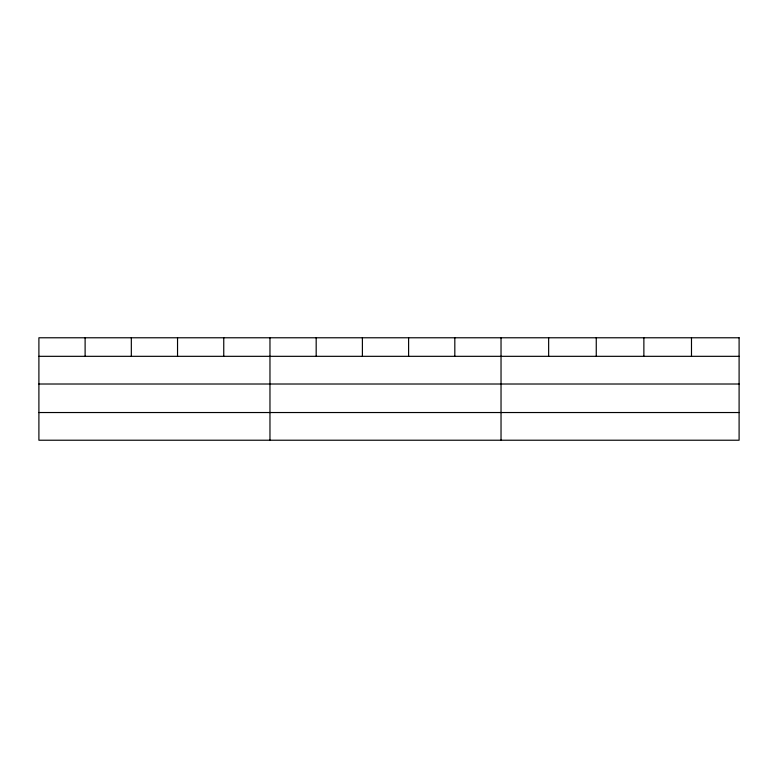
<?xml version="1.0" encoding="UTF-8"?>
<svg xmlns="http://www.w3.org/2000/svg" width="778" height="778" viewBox="0 0 778 778"><rect width="100%" height="100%" fill="white"/><g stroke="black" fill="none" stroke-linecap="round" stroke-linejoin="round"><path stroke-width="1.17" d="M38.9 356.324L739.1 356.324M38.9 384.011L739.1 384.011M38.9 412.534L739.1 412.534M691.486 337.778L691.486 356.324M643.873 337.778L643.873 356.324M596.259 337.778L596.259 356.324M548.646 337.778L548.646 356.324M501.032 337.778L501.032 440.222M454.819 337.778L454.819 356.324M408.606 337.778L408.606 356.324M362.392 337.778L362.392 356.324M316.179 337.778L316.179 356.324M269.966 337.778L269.966 440.222M223.753 337.778L223.753 356.324M177.54 337.778L177.54 356.324M131.326 337.778L131.326 356.324M85.113 337.778L85.113 356.324M739.1 337.778L38.9 337.778L38.9 440.222L739.1 440.222L739.1 337.778"/></g></svg>
